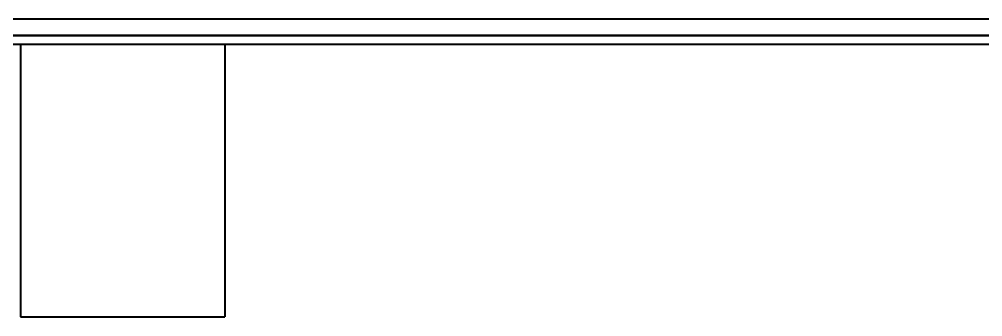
# Model space of a CAD drawing. Header units: millimetres. Extents: x 0 to 4205, y 0 to 2970.
# Drawn here: x 1760.2 to 1937.1, y 825.8 to 880.4 of the extents above; entities that cross this region are included whole.
import ezdxf

# ---------------------------------------------------------------- set-up
doc = ezdxf.new("R2010")
doc.units = ezdxf.units.MM
doc.header["$LTSCALE"] = 5
doc.layers.add('가시적인 것(ISO)', color=3, linetype='Continuous', lineweight=40)

msp = doc.modelspace()

# ---------------------------------------------------------------- linework, layer by layer
at = {"layer": '가시적인 것(ISO)'}
for p, q in [((2054.2036, 880.4175), (1654.2036, 880.4175)), ((1659.2036, 877.4175), (2049.2036, 877.4175)), ((2046.2036, 877.4175), (1662.2036, 877.4175)), ((1662.2036, 875.8175), (2046.2036, 875.8175)), ((1760.4536, 875.8175), (1760.4536, 825.8175)), ((1797.9536, 875.8175), (1797.9536, 825.8175)), ((1760.4536, 825.8175), (1797.9536, 825.8175))]:
    msp.add_line(p, q, dxfattribs=at)

doc.saveas('drawing.dxf')
